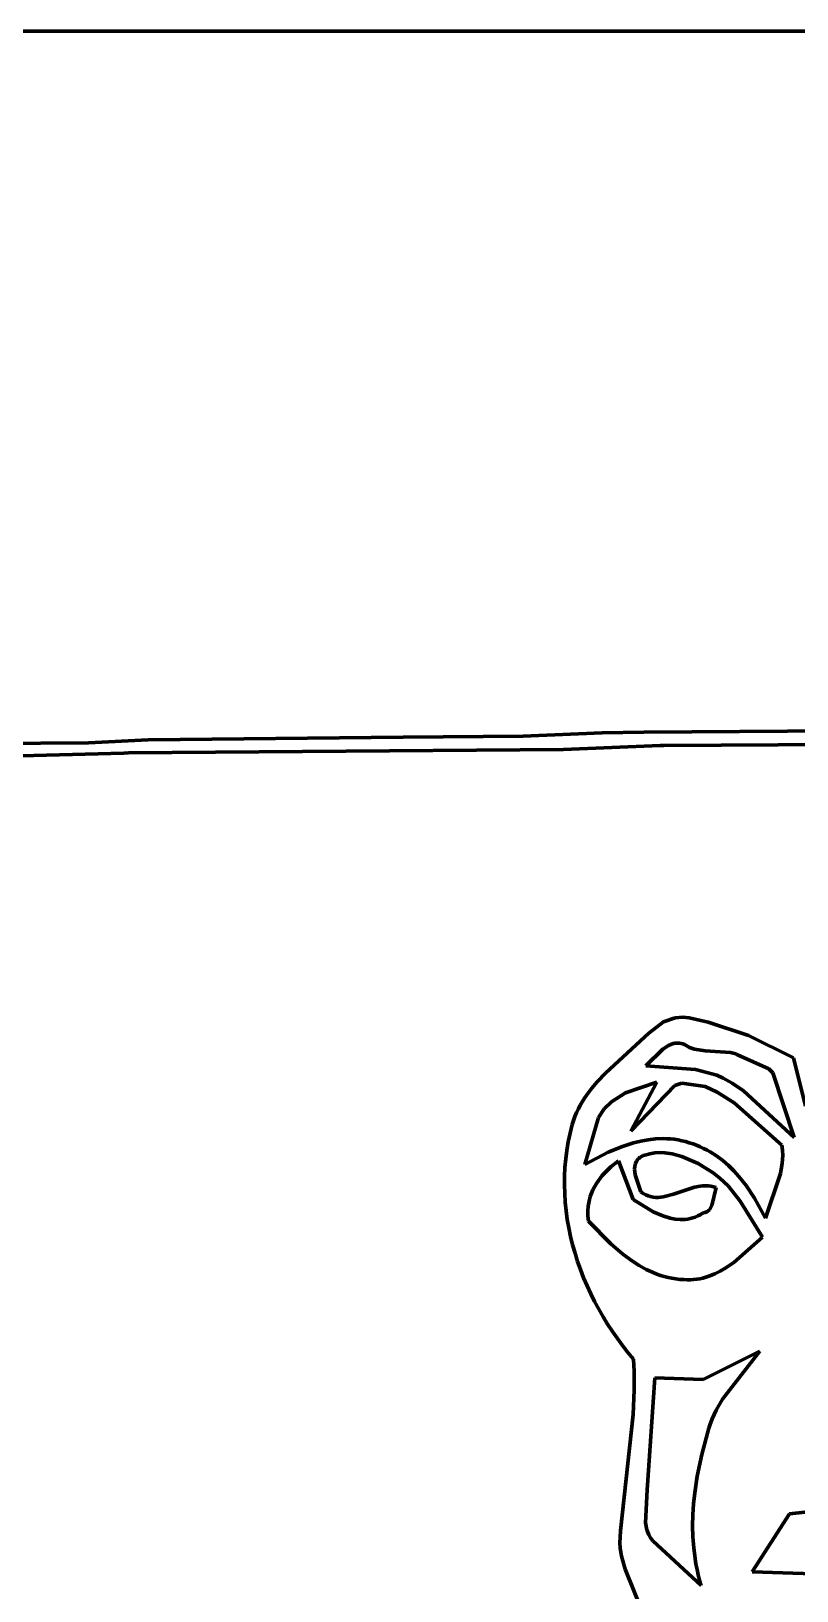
# Model space of a CAD drawing. Header units: millimetres. Extents: x 0 to 12.5, y 0 to 14.6.
# Drawn here: x 9.048 to 10.637, y 11.36 to 14.597 of the extents above; entities that cross this region are included whole.
import ezdxf

# ---------------------------------------------------------------- set-up
doc = ezdxf.new("R2010")
doc.units = ezdxf.units.MM
doc.layers.add('color#131313ff', color=7, linetype='CONTINUOUS', lineweight=100)
doc.layers.add('color#fcfcfcff', color=7, linetype='CONTINUOUS', lineweight=100)

msp = doc.modelspace()

# ---------------------------------------------------------------- linework, layer by layer
at = {"layer": 'color#131313ff'}
for p, q in [((10.2332, 13.1407), (10.3195, 13.1424)), ((10.3195, 13.1424), (11.2778, 13.1487)), ((8.8851, 13.1185), (9.1667, 13.1206)), ((9.1667, 13.1206), (9.2911, 13.1263)), ((9.2911, 13.1263), (9.8205, 13.1321)), ((9.8205, 13.1321), (10.0696, 13.1343)), ((10.0696, 13.1343), (10.2332, 13.1407)), ((10.3539, 13.1149), (10.1529, 13.1066)), ((10.3611, 13.1148), (10.3539, 13.1149)), ((11.375, 13.1215), (10.3611, 13.1148)), ((9.2403, 13.0985), (8.9723, 13.0922)), ((9.2498, 13.0996), (9.2403, 13.0985)), ((10.1529, 13.1066), (9.2498, 13.0996)), ((10.33, 12.5178), (10.3609, 12.541)), ((10.3609, 12.541), (10.3849, 12.5497)), ((10.3849, 12.5497), (10.4009, 12.5511)), ((10.4009, 12.5511), (10.414, 12.5495)), ((10.414, 12.5495), (10.4531, 12.5407)), ((10.4531, 12.5407), (10.5369, 12.5129)), ((10.2409, 12.4354), (10.33, 12.5178)), ((10.3772, 12.4951), (10.3711, 12.4924)), ((10.3835, 12.4967), (10.3772, 12.4951)), ((10.3868, 12.4971), (10.3835, 12.4967)), ((10.3901, 12.4972), (10.3868, 12.4971)), ((10.3935, 12.4969), (10.3901, 12.4972)), ((10.3969, 12.4963), (10.3935, 12.4969)), ((10.4004, 12.4953), (10.3969, 12.4963)), ((10.404, 12.4939), (10.4004, 12.4953)), ((10.5369, 12.5129), (10.6304, 12.4666)), ((10.3595, 12.4848), (10.3236, 12.4501)), ((10.3711, 12.4924), (10.3595, 12.4848)), ((10.4076, 12.4921), (10.404, 12.4939)), ((10.4144, 12.4883), (10.4076, 12.4921)), ((10.4249, 12.4843), (10.4144, 12.4883)), ((10.4468, 12.4808), (10.4249, 12.4843)), ((10.4994, 12.4777), (10.4468, 12.4808)), ((10.5104, 12.4746), (10.4994, 12.4777)), ((10.5139, 12.4731), (10.5104, 12.4746)), ((10.5793, 12.4438), (10.5139, 12.4731)), ((10.6304, 12.4666), (10.6556, 12.3659)), ((10.223, 12.4167), (10.2409, 12.4354)), ((10.3236, 12.4501), (10.4267, 12.4424)), ((10.4267, 12.4424), (10.4716, 12.4306)), ((10.4716, 12.4306), (10.4846, 12.4244)), ((10.5873, 12.4352), (10.5793, 12.4438)), ((10.6315, 12.3015), (10.5873, 12.4352)), ((10.2015, 12.39), (10.2119, 12.4037)), ((10.2119, 12.4037), (10.223, 12.4167)), ((10.3464, 12.4157), (10.2815, 12.3936)), ((10.2929, 12.314), (10.3464, 12.4157)), ((10.384, 12.4092), (10.2929, 12.314)), ((10.3985, 12.4139), (10.384, 12.4092)), ((10.447, 12.4072), (10.3985, 12.4139)), ((10.4719, 12.3951), (10.447, 12.4072)), ((10.4846, 12.4244), (10.5031, 12.4138)), ((10.5031, 12.4138), (10.5264, 12.3977)), ((10.5264, 12.3977), (10.6315, 12.3015)), ((10.1838, 12.3607), (10.1878, 12.3684)), ((10.1878, 12.3684), (10.1921, 12.3758)), ((10.1921, 12.3758), (10.1967, 12.383)), ((10.1967, 12.383), (10.2015, 12.39)), ((10.2528, 12.3752), (10.2373, 12.3604)), ((10.2815, 12.3936), (10.2528, 12.3752)), ((10.5071, 12.373), (10.4719, 12.3951)), ((10.6059, 12.2856), (10.5071, 12.373)), ((10.1711, 12.328), (10.1737, 12.3365)), ((10.1737, 12.3365), (10.1768, 12.3448)), ((10.1768, 12.3448), (10.1801, 12.3529)), ((10.1801, 12.3529), (10.1838, 12.3607)), ((10.2259, 12.3424), (10.1973, 12.245)), ((10.2373, 12.3604), (10.2259, 12.3424)), ((10.1628, 12.2924), (10.1666, 12.3102)), ((10.1666, 12.3102), (10.1711, 12.328)), ((10.1575, 12.2566), (10.1598, 12.2745)), ((10.1598, 12.2745), (10.1628, 12.2924)), ((10.1973, 12.245), (10.246, 12.2705)), ((10.246, 12.2705), (10.2754, 12.2826)), ((10.2754, 12.2826), (10.298, 12.2899)), ((10.298, 12.2899), (10.3132, 12.2937)), ((10.3132, 12.2937), (10.3286, 12.2966)), ((10.3322, 12.2676), (10.3218, 12.2647)), ((10.3286, 12.2966), (10.3441, 12.2983)), ((10.3426, 12.2693), (10.3322, 12.2676)), ((10.353, 12.27), (10.3426, 12.2693)), ((10.3441, 12.2983), (10.3597, 12.2989)), ((10.3633, 12.2697), (10.353, 12.27)), ((10.3597, 12.2989), (10.3674, 12.2987)), ((10.3786, 12.2675), (10.3633, 12.2697)), ((10.3674, 12.2987), (10.3752, 12.2982)), ((10.3752, 12.2982), (10.383, 12.2974)), ((10.383, 12.2974), (10.3908, 12.2962)), ((10.3908, 12.2962), (10.3986, 12.2946)), ((10.3986, 12.2946), (10.4064, 12.2926)), ((10.4064, 12.2926), (10.4141, 12.2902)), ((10.4141, 12.2902), (10.4218, 12.2878)), ((10.4218, 12.2878), (10.4293, 12.2851)), ((10.4293, 12.2851), (10.4367, 12.282)), ((10.4367, 12.282), (10.4439, 12.2787)), ((10.4439, 12.2787), (10.4509, 12.2751)), ((10.4509, 12.2751), (10.4577, 12.2713)), ((10.4577, 12.2713), (10.4709, 12.2628)), ((10.6074, 12.2748), (10.6059, 12.2856)), ((10.608, 12.264), (10.6074, 12.2748)), ((10.1551, 12.2207), (10.156, 12.2386)), ((10.156, 12.2386), (10.1575, 12.2566)), ((10.2512, 12.2404), (10.2334, 12.222)), ((10.2673, 12.2531), (10.2512, 12.2404)), ((10.2976, 12.1724), (10.2673, 12.2531)), ((10.3008, 12.2416), (10.3003, 12.2358)), ((10.3003, 12.2358), (10.3015, 12.2236)), ((10.3021, 12.2471), (10.3008, 12.2416)), ((10.3044, 12.2521), (10.3021, 12.2471)), ((10.306, 12.2544), (10.3044, 12.2521)), ((10.3078, 12.2566), (10.306, 12.2544)), ((10.31, 12.2586), (10.3078, 12.2566)), ((10.3124, 12.2604), (10.31, 12.2586)), ((10.3152, 12.262), (10.3124, 12.2604)), ((10.3183, 12.2635), (10.3152, 12.262)), ((10.3218, 12.2647), (10.3183, 12.2635)), ((10.3986, 12.262), (10.3786, 12.2675)), ((10.4322, 12.2469), (10.3986, 12.262)), ((10.4635, 12.2277), (10.4322, 12.2469)), ((10.4709, 12.2628), (10.4834, 12.2533)), ((10.4834, 12.2533), (10.4952, 12.243)), ((10.4952, 12.243), (10.5065, 12.232)), ((10.6031, 12.2268), (10.607, 12.248)), ((10.607, 12.248), (10.608, 12.264)), ((10.155, 12.2027), (10.1551, 12.2207)), ((10.2214, 12.2056), (10.2142, 12.1924)), ((10.2334, 12.222), (10.2214, 12.2056)), ((10.3015, 12.2236), (10.3136, 12.1881)), ((10.4776, 12.217), (10.4635, 12.2277)), ((10.4945, 12.201), (10.4776, 12.217)), ((10.5065, 12.232), (10.5171, 12.2202)), ((10.5171, 12.2202), (10.5319, 12.2015)), ((10.5722, 12.1335), (10.6031, 12.2268)), ((10.1555, 12.1848), (10.155, 12.2027)), ((10.1567, 12.1669), (10.1555, 12.1848)), ((10.2086, 12.1785), (10.206, 12.1688)), ((10.2142, 12.1924), (10.2086, 12.1785)), ((10.339, 12.1471), (10.2976, 12.1724)), ((10.3136, 12.1881), (10.3186, 12.1847)), ((10.3186, 12.1847), (10.3237, 12.182)), ((10.3237, 12.182), (10.3288, 12.1799)), ((10.3288, 12.1799), (10.3339, 12.1784)), ((10.3339, 12.1784), (10.3391, 12.1774)), ((10.3391, 12.1774), (10.3443, 12.177)), ((10.3443, 12.177), (10.3495, 12.1769)), ((10.3495, 12.1769), (10.3547, 12.1773)), ((10.3547, 12.1773), (10.36, 12.1781)), ((10.36, 12.1781), (10.3653, 12.1791)), ((10.3653, 12.1791), (10.3814, 12.1837)), ((10.3814, 12.1837), (10.4252, 12.1981)), ((10.4252, 12.1981), (10.4364, 12.2002)), ((10.4364, 12.2002), (10.442, 12.2008)), ((10.442, 12.2008), (10.4476, 12.201)), ((10.4476, 12.201), (10.4532, 12.2008)), ((10.4532, 12.2008), (10.4589, 12.2002)), ((10.4589, 12.2002), (10.4645, 12.199)), ((10.4702, 12.1972), (10.4612, 12.1599)), ((10.4645, 12.199), (10.4702, 12.1972)), ((10.5199, 12.1691), (10.4945, 12.201)), ((10.5319, 12.2015), (10.5497, 12.1751)), ((10.5497, 12.1751), (10.5722, 12.1335)), ((10.1585, 12.149), (10.1567, 12.1669)), ((10.1609, 12.1312), (10.1585, 12.149)), ((10.2043, 12.1589), (10.2035, 12.1488)), ((10.2035, 12.1488), (10.2038, 12.1384)), ((10.2038, 12.1384), (10.2052, 12.1278)), ((10.206, 12.1688), (10.2043, 12.1589)), ((10.3591, 12.1383), (10.339, 12.1471)), ((10.3746, 12.1336), (10.3591, 12.1383)), ((10.4315, 12.1383), (10.4264, 12.1361)), ((10.4366, 12.141), (10.4315, 12.1383)), ((10.4415, 12.144), (10.4366, 12.141)), ((10.4465, 12.1453), (10.4415, 12.144)), ((10.4507, 12.1472), (10.4465, 12.1453)), ((10.4557, 12.1511), (10.4507, 12.1472)), ((10.4612, 12.1599), (10.4557, 12.1511)), ((10.566, 12.0943), (10.5199, 12.1691)), ((10.164, 12.1135), (10.1609, 12.1312)), ((10.1677, 12.096), (10.164, 12.1135)), ((10.2052, 12.1278), (10.251, 12.0808)), ((10.385, 12.1316), (10.3746, 12.1336)), ((10.3954, 12.1308), (10.385, 12.1316)), ((10.4006, 12.1308), (10.3954, 12.1308)), ((10.4058, 12.1311), (10.4006, 12.1308)), ((10.411, 12.1318), (10.4058, 12.1311)), ((10.4162, 12.1329), (10.411, 12.1318)), ((10.4213, 12.1343), (10.4162, 12.1329)), ((10.4264, 12.1361), (10.4213, 12.1343)), ((10.172, 12.0785), (10.1677, 12.096)), ((10.1769, 12.0611), (10.172, 12.0785)), ((10.251, 12.0808), (10.2762, 12.059)), ((10.5063, 12.0417), (10.566, 12.0943)), ((10.1823, 12.0439), (10.1769, 12.0611)), ((10.1883, 12.0269), (10.1823, 12.0439)), ((10.2762, 12.059), (10.2961, 12.0443)), ((10.2961, 12.0443), (10.31, 12.0354)), ((10.4899, 12.0304), (10.5063, 12.0417)), ((10.1948, 12.0101), (10.1883, 12.0269)), ((10.2019, 11.9934), (10.1948, 12.0101)), ((10.31, 12.0354), (10.3243, 12.0275)), ((10.3243, 12.0275), (10.3391, 12.0207)), ((10.3391, 12.0207), (10.3466, 12.0177)), ((10.3466, 12.0177), (10.3543, 12.015)), ((10.3543, 12.015), (10.3621, 12.0127)), ((10.3621, 12.0127), (10.37, 12.0107)), ((10.37, 12.0107), (10.3781, 12.009)), ((10.3781, 12.009), (10.3863, 12.0077)), ((10.4361, 12.0081), (10.4424, 12.0095)), ((10.4424, 12.0095), (10.4548, 12.0132)), ((10.4548, 12.0132), (10.4668, 12.018)), ((10.4668, 12.018), (10.4785, 12.0238)), ((10.4785, 12.0238), (10.4899, 12.0304)), ((10.2094, 11.977), (10.2019, 11.9934)), ((10.2175, 11.9608), (10.2094, 11.977)), ((10.3863, 12.0077), (10.3946, 12.0068)), ((10.3946, 12.0068), (10.403, 12.0063)), ((10.403, 12.0063), (10.4098, 12.0059)), ((10.4098, 12.0059), (10.4165, 12.0059)), ((10.4165, 12.0059), (10.4231, 12.0063)), ((10.4231, 12.0063), (10.4296, 12.007)), ((10.4296, 12.007), (10.4361, 12.0081)), ((10.226, 11.9448), (10.2175, 11.9608)), ((10.235, 11.9291), (10.226, 11.9448)), ((10.2445, 11.9137), (10.235, 11.9291)), ((10.2544, 11.8986), (10.2445, 11.9137)), ((10.2648, 11.8838), (10.2544, 11.8986)), ((10.2755, 11.8693), (10.2648, 11.8838)), ((10.2867, 11.8551), (10.2755, 11.8693)), ((10.2982, 11.8413), (10.2867, 11.8551)), ((10.5602, 11.8576), (10.4432, 11.7992)), ((10.4832, 11.7578), (10.5602, 11.8576)), ((10.2996, 11.8157), (10.2982, 11.8413)), ((10.2998, 11.7773), (10.2996, 11.8157)), ((10.3428, 11.8023), (10.3264, 11.5697)), ((10.4432, 11.7992), (10.3428, 11.8023)), ((10.2976, 11.7263), (10.2998, 11.7773)), ((10.4699, 11.735), (10.4832, 11.7578)), ((10.2716, 11.4847), (10.2976, 11.7263)), ((10.4616, 11.717), (10.4699, 11.735)), ((10.4398, 11.643), (10.455, 11.698)), ((10.455, 11.698), (10.457, 11.7044)), ((10.457, 11.7044), (10.4616, 11.717)), ((10.4304, 11.5981), (10.4398, 11.643)), ((10.4253, 11.564), (10.4304, 11.5981)), ((10.3264, 11.5697), (10.3235, 11.5017)), ((10.4229, 11.5412), (10.4253, 11.564)), ((10.4215, 11.5183), (10.4229, 11.5412)), ((10.7234, 11.5315), (10.622, 11.5203)), ((10.3235, 11.5017), (10.3262, 11.4872)), ((10.421, 11.4955), (10.4215, 11.5183)), ((10.4216, 11.4726), (10.421, 11.4955)), ((10.622, 11.5203), (10.5444, 11.3995)), ((10.2701, 11.4603), (10.2706, 11.472)), ((10.2706, 11.4489), (10.2701, 11.4603)), ((10.2706, 11.472), (10.2716, 11.4847)), ((10.3262, 11.4872), (10.3302, 11.4769)), ((10.3302, 11.4769), (10.3339, 11.4703)), ((10.3339, 11.4703), (10.3386, 11.464)), ((10.3386, 11.464), (10.4387, 11.3714)), ((10.4232, 11.4499), (10.4216, 11.4726)), ((10.2731, 11.4323), (10.2706, 11.4489)), ((10.2809, 11.4053), (10.2731, 11.4323)), ((10.4261, 11.4273), (10.4232, 11.4499)), ((10.4279, 11.416), (10.4261, 11.4273)), ((10.3168, 11.3162), (10.2809, 11.4053)), ((10.4301, 11.4048), (10.4279, 11.416)), ((10.4326, 11.3936), (10.4301, 11.4048)), ((10.4355, 11.3825), (10.4326, 11.3936)), ((10.5444, 11.3995), (10.6925, 11.3946)), ((10.4387, 11.3714), (10.4355, 11.3825))]:
    msp.add_line(p, q, dxfattribs=at)
at = {"layer": 'color#fcfcfcff'}
for p, q in [((0, 14.5972), (12.5, 14.5972)), ((10.3195, 13.1424), (10.2332, 13.1407)), ((11.2778, 13.1487), (10.3195, 13.1424)), ((9.1667, 13.1206), (8.8851, 13.1185)), ((9.2911, 13.1263), (9.1667, 13.1206)), ((9.8205, 13.1321), (9.2911, 13.1263)), ((10.0696, 13.1343), (9.8205, 13.1321)), ((10.2332, 13.1407), (10.0696, 13.1343)), ((10.1529, 13.1066), (10.3539, 13.1149)), ((10.3539, 13.1149), (10.3611, 13.1148)), ((10.3611, 13.1148), (11.375, 13.1215)), ((8.9723, 13.0922), (9.2403, 13.0985)), ((9.2403, 13.0985), (9.2498, 13.0996)), ((9.2498, 13.0996), (10.1529, 13.1066)), ((10.3609, 12.541), (10.33, 12.5178)), ((10.3849, 12.5497), (10.3609, 12.541)), ((10.4009, 12.5511), (10.3849, 12.5497)), ((10.414, 12.5495), (10.4009, 12.5511)), ((10.4531, 12.5407), (10.414, 12.5495)), ((10.5369, 12.5129), (10.4531, 12.5407)), ((10.33, 12.5178), (10.2409, 12.4354)), ((10.3711, 12.4924), (10.3772, 12.4951)), ((10.3772, 12.4951), (10.3835, 12.4967)), ((10.3835, 12.4967), (10.3868, 12.4971)), ((10.3868, 12.4971), (10.3901, 12.4972)), ((10.3901, 12.4972), (10.3935, 12.4969)), ((10.3935, 12.4969), (10.3969, 12.4963)), ((10.3969, 12.4963), (10.4004, 12.4953)), ((10.4004, 12.4953), (10.404, 12.4939)), ((10.6304, 12.4666), (10.5369, 12.5129)), ((10.3236, 12.4501), (10.3595, 12.4848)), ((10.3595, 12.4848), (10.3711, 12.4924)), ((10.404, 12.4939), (10.4076, 12.4921)), ((10.4076, 12.4921), (10.4144, 12.4883)), ((10.4144, 12.4883), (10.4249, 12.4843)), ((10.4249, 12.4843), (10.4468, 12.4808)), ((10.4468, 12.4808), (10.4994, 12.4777)), ((10.4994, 12.4777), (10.5104, 12.4746)), ((10.5104, 12.4746), (10.5139, 12.4731)), ((10.5139, 12.4731), (10.5793, 12.4438)), ((10.6556, 12.3659), (10.6304, 12.4666)), ((10.2409, 12.4354), (10.223, 12.4167)), ((10.4267, 12.4424), (10.3236, 12.4501)), ((10.4716, 12.4306), (10.4267, 12.4424)), ((10.4846, 12.4244), (10.4716, 12.4306)), ((10.5793, 12.4438), (10.5873, 12.4352)), ((10.5873, 12.4352), (10.6315, 12.3015)), ((10.2119, 12.4037), (10.2015, 12.39)), ((10.223, 12.4167), (10.2119, 12.4037)), ((10.2815, 12.3936), (10.3464, 12.4157)), ((10.3464, 12.4157), (10.2929, 12.314)), ((10.2929, 12.314), (10.384, 12.4092)), ((10.384, 12.4092), (10.3985, 12.4139)), ((10.3985, 12.4139), (10.447, 12.4072)), ((10.447, 12.4072), (10.4719, 12.3951)), ((10.5031, 12.4138), (10.4846, 12.4244)), ((10.5264, 12.3977), (10.5031, 12.4138)), ((10.6315, 12.3015), (10.5264, 12.3977)), ((10.1878, 12.3684), (10.1838, 12.3607)), ((10.1921, 12.3758), (10.1878, 12.3684)), ((10.1967, 12.383), (10.1921, 12.3758)), ((10.2015, 12.39), (10.1967, 12.383)), ((10.2373, 12.3604), (10.2528, 12.3752)), ((10.2528, 12.3752), (10.2815, 12.3936)), ((10.4719, 12.3951), (10.5071, 12.373)), ((10.5071, 12.373), (10.6059, 12.2856)), ((10.1737, 12.3365), (10.1711, 12.328)), ((10.1768, 12.3448), (10.1737, 12.3365)), ((10.1801, 12.3529), (10.1768, 12.3448)), ((10.1838, 12.3607), (10.1801, 12.3529)), ((10.1973, 12.245), (10.2259, 12.3424)), ((10.2259, 12.3424), (10.2373, 12.3604)), ((10.1666, 12.3102), (10.1628, 12.2924)), ((10.1711, 12.328), (10.1666, 12.3102)), ((10.1598, 12.2745), (10.1575, 12.2566)), ((10.1628, 12.2924), (10.1598, 12.2745)), ((10.246, 12.2705), (10.1973, 12.245)), ((10.2754, 12.2826), (10.246, 12.2705)), ((10.298, 12.2899), (10.2754, 12.2826)), ((10.3132, 12.2937), (10.298, 12.2899)), ((10.3286, 12.2966), (10.3132, 12.2937)), ((10.3218, 12.2647), (10.3322, 12.2676)), ((10.3441, 12.2983), (10.3286, 12.2966)), ((10.3322, 12.2676), (10.3426, 12.2693)), ((10.3426, 12.2693), (10.353, 12.27)), ((10.3597, 12.2989), (10.3441, 12.2983)), ((10.353, 12.27), (10.3633, 12.2697)), ((10.3674, 12.2987), (10.3597, 12.2989)), ((10.3633, 12.2697), (10.3786, 12.2675)), ((10.3752, 12.2982), (10.3674, 12.2987)), ((10.383, 12.2974), (10.3752, 12.2982)), ((10.3908, 12.2962), (10.383, 12.2974)), ((10.3986, 12.2946), (10.3908, 12.2962)), ((10.4064, 12.2926), (10.3986, 12.2946)), ((10.4141, 12.2902), (10.4064, 12.2926)), ((10.4218, 12.2878), (10.4141, 12.2902)), ((10.4293, 12.2851), (10.4218, 12.2878)), ((10.4367, 12.282), (10.4293, 12.2851)), ((10.4439, 12.2787), (10.4367, 12.282)), ((10.4509, 12.2751), (10.4439, 12.2787)), ((10.4577, 12.2713), (10.4509, 12.2751)), ((10.4709, 12.2628), (10.4577, 12.2713)), ((10.6059, 12.2856), (10.6074, 12.2748)), ((10.6074, 12.2748), (10.608, 12.264)), ((10.156, 12.2386), (10.1551, 12.2207)), ((10.1575, 12.2566), (10.156, 12.2386)), ((10.2334, 12.222), (10.2512, 12.2404)), ((10.2512, 12.2404), (10.2673, 12.2531)), ((10.2673, 12.2531), (10.2976, 12.1724)), ((10.3003, 12.2358), (10.3008, 12.2416)), ((10.3015, 12.2236), (10.3003, 12.2358)), ((10.3008, 12.2416), (10.3021, 12.2471)), ((10.3021, 12.2471), (10.3044, 12.2521)), ((10.3044, 12.2521), (10.306, 12.2544)), ((10.306, 12.2544), (10.3078, 12.2566)), ((10.3078, 12.2566), (10.31, 12.2586)), ((10.31, 12.2586), (10.3124, 12.2604)), ((10.3124, 12.2604), (10.3152, 12.262)), ((10.3152, 12.262), (10.3183, 12.2635)), ((10.3183, 12.2635), (10.3218, 12.2647)), ((10.3786, 12.2675), (10.3986, 12.262)), ((10.3986, 12.262), (10.4322, 12.2469)), ((10.4322, 12.2469), (10.4635, 12.2277)), ((10.4834, 12.2533), (10.4709, 12.2628)), ((10.4952, 12.243), (10.4834, 12.2533)), ((10.5065, 12.232), (10.4952, 12.243)), ((10.607, 12.248), (10.6031, 12.2268)), ((10.608, 12.264), (10.607, 12.248)), ((10.1551, 12.2207), (10.155, 12.2027)), ((10.2142, 12.1924), (10.2214, 12.2056)), ((10.2214, 12.2056), (10.2334, 12.222)), ((10.3136, 12.1881), (10.3015, 12.2236)), ((10.4635, 12.2277), (10.4776, 12.217)), ((10.4776, 12.217), (10.4945, 12.201)), ((10.5171, 12.2202), (10.5065, 12.232)), ((10.5319, 12.2015), (10.5171, 12.2202)), ((10.6031, 12.2268), (10.5722, 12.1335)), ((10.155, 12.2027), (10.1555, 12.1848)), ((10.1555, 12.1848), (10.1567, 12.1669)), ((10.206, 12.1688), (10.2086, 12.1785)), ((10.2086, 12.1785), (10.2142, 12.1924)), ((10.2976, 12.1724), (10.339, 12.1471)), ((10.3186, 12.1847), (10.3136, 12.1881)), ((10.3237, 12.182), (10.3186, 12.1847)), ((10.3288, 12.1799), (10.3237, 12.182)), ((10.3339, 12.1784), (10.3288, 12.1799)), ((10.3391, 12.1774), (10.3339, 12.1784)), ((10.3443, 12.177), (10.3391, 12.1774)), ((10.3495, 12.1769), (10.3443, 12.177)), ((10.3547, 12.1773), (10.3495, 12.1769)), ((10.36, 12.1781), (10.3547, 12.1773)), ((10.3653, 12.1791), (10.36, 12.1781)), ((10.3814, 12.1837), (10.3653, 12.1791)), ((10.4252, 12.1981), (10.3814, 12.1837)), ((10.4364, 12.2002), (10.4252, 12.1981)), ((10.442, 12.2008), (10.4364, 12.2002)), ((10.4476, 12.201), (10.442, 12.2008)), ((10.4532, 12.2008), (10.4476, 12.201)), ((10.4589, 12.2002), (10.4532, 12.2008)), ((10.4645, 12.199), (10.4589, 12.2002)), ((10.4612, 12.1599), (10.4702, 12.1972)), ((10.4702, 12.1972), (10.4645, 12.199)), ((10.4945, 12.201), (10.5199, 12.1691)), ((10.5497, 12.1751), (10.5319, 12.2015)), ((10.5722, 12.1335), (10.5497, 12.1751)), ((10.1567, 12.1669), (10.1585, 12.149)), ((10.1585, 12.149), (10.1609, 12.1312)), ((10.2035, 12.1488), (10.2043, 12.1589)), ((10.2038, 12.1384), (10.2035, 12.1488)), ((10.2052, 12.1278), (10.2038, 12.1384)), ((10.2043, 12.1589), (10.206, 12.1688)), ((10.339, 12.1471), (10.3591, 12.1383)), ((10.3591, 12.1383), (10.3746, 12.1336)), ((10.4264, 12.1361), (10.4315, 12.1383)), ((10.4315, 12.1383), (10.4366, 12.141)), ((10.4366, 12.141), (10.4415, 12.144)), ((10.4415, 12.144), (10.4465, 12.1453)), ((10.4465, 12.1453), (10.4507, 12.1472)), ((10.4507, 12.1472), (10.4557, 12.1511)), ((10.4557, 12.1511), (10.4612, 12.1599)), ((10.5199, 12.1691), (10.566, 12.0943)), ((10.1609, 12.1312), (10.164, 12.1135)), ((10.164, 12.1135), (10.1677, 12.096)), ((10.251, 12.0808), (10.2052, 12.1278)), ((10.3746, 12.1336), (10.385, 12.1316)), ((10.385, 12.1316), (10.3954, 12.1308)), ((10.3954, 12.1308), (10.4006, 12.1308)), ((10.4006, 12.1308), (10.4058, 12.1311)), ((10.4058, 12.1311), (10.411, 12.1318)), ((10.411, 12.1318), (10.4162, 12.1329)), ((10.4162, 12.1329), (10.4213, 12.1343)), ((10.4213, 12.1343), (10.4264, 12.1361)), ((10.1677, 12.096), (10.172, 12.0785)), ((10.172, 12.0785), (10.1769, 12.0611)), ((10.2762, 12.059), (10.251, 12.0808)), ((10.566, 12.0943), (10.5063, 12.0417)), ((10.1769, 12.0611), (10.1823, 12.0439)), ((10.1823, 12.0439), (10.1883, 12.0269)), ((10.2961, 12.0443), (10.2762, 12.059)), ((10.31, 12.0354), (10.2961, 12.0443)), ((10.5063, 12.0417), (10.4899, 12.0304)), ((10.1883, 12.0269), (10.1948, 12.0101)), ((10.1948, 12.0101), (10.2019, 11.9934)), ((10.3243, 12.0275), (10.31, 12.0354)), ((10.3391, 12.0207), (10.3243, 12.0275)), ((10.3466, 12.0177), (10.3391, 12.0207)), ((10.3543, 12.015), (10.3466, 12.0177)), ((10.3621, 12.0127), (10.3543, 12.015)), ((10.37, 12.0107), (10.3621, 12.0127)), ((10.3781, 12.009), (10.37, 12.0107)), ((10.3863, 12.0077), (10.3781, 12.009)), ((10.4424, 12.0095), (10.4361, 12.0081)), ((10.4548, 12.0132), (10.4424, 12.0095)), ((10.4668, 12.018), (10.4548, 12.0132)), ((10.4785, 12.0238), (10.4668, 12.018)), ((10.4899, 12.0304), (10.4785, 12.0238)), ((10.2019, 11.9934), (10.2094, 11.977)), ((10.2094, 11.977), (10.2175, 11.9608)), ((10.3946, 12.0068), (10.3863, 12.0077)), ((10.403, 12.0063), (10.3946, 12.0068)), ((10.4098, 12.0059), (10.403, 12.0063)), ((10.4165, 12.0059), (10.4098, 12.0059)), ((10.4231, 12.0063), (10.4165, 12.0059)), ((10.4296, 12.007), (10.4231, 12.0063)), ((10.4361, 12.0081), (10.4296, 12.007)), ((10.2175, 11.9608), (10.226, 11.9448)), ((10.226, 11.9448), (10.235, 11.9291)), ((10.235, 11.9291), (10.2445, 11.9137)), ((10.2445, 11.9137), (10.2544, 11.8986)), ((10.2544, 11.8986), (10.2648, 11.8838)), ((10.2648, 11.8838), (10.2755, 11.8693)), ((10.2755, 11.8693), (10.2867, 11.8551)), ((10.2867, 11.8551), (10.2982, 11.8413)), ((10.4432, 11.7992), (10.5602, 11.8576)), ((10.5602, 11.8576), (10.4832, 11.7578)), ((10.2982, 11.8413), (10.2996, 11.8157)), ((10.2996, 11.8157), (10.2998, 11.7773)), ((10.3264, 11.5697), (10.3428, 11.8023)), ((10.3428, 11.8023), (10.4432, 11.7992)), ((10.2998, 11.7773), (10.2976, 11.7263)), ((10.4832, 11.7578), (10.4699, 11.735)), ((10.2976, 11.7263), (10.2716, 11.4847)), ((10.4699, 11.735), (10.4616, 11.717)), ((10.455, 11.698), (10.4398, 11.643)), ((10.457, 11.7044), (10.455, 11.698)), ((10.4616, 11.717), (10.457, 11.7044)), ((10.4398, 11.643), (10.4304, 11.5981)), ((10.4304, 11.5981), (10.4253, 11.564)), ((10.3235, 11.5017), (10.3264, 11.5697)), ((10.4253, 11.564), (10.4229, 11.5412)), ((10.4229, 11.5412), (10.4215, 11.5183)), ((10.622, 11.5203), (10.7234, 11.5315)), ((10.3262, 11.4872), (10.3235, 11.5017)), ((10.4215, 11.5183), (10.421, 11.4955)), ((10.421, 11.4955), (10.4216, 11.4726)), ((10.5444, 11.3995), (10.622, 11.5203)), ((10.2706, 11.472), (10.2701, 11.4603)), ((10.2701, 11.4603), (10.2706, 11.4489)), ((10.2716, 11.4847), (10.2706, 11.472)), ((10.3302, 11.4769), (10.3262, 11.4872)), ((10.3339, 11.4703), (10.3302, 11.4769)), ((10.3386, 11.464), (10.3339, 11.4703)), ((10.4387, 11.3714), (10.3386, 11.464)), ((10.4216, 11.4726), (10.4232, 11.4499)), ((10.2706, 11.4489), (10.2731, 11.4323)), ((10.2731, 11.4323), (10.2809, 11.4053)), ((10.4232, 11.4499), (10.4261, 11.4273)), ((10.4261, 11.4273), (10.4279, 11.416)), ((10.2809, 11.4053), (10.3168, 11.3162)), ((10.4279, 11.416), (10.4301, 11.4048)), ((10.4301, 11.4048), (10.4326, 11.3936)), ((10.4326, 11.3936), (10.4355, 11.3825)), ((10.6925, 11.3946), (10.5444, 11.3995)), ((10.4355, 11.3825), (10.4387, 11.3714))]:
    msp.add_line(p, q, dxfattribs=at)

doc.saveas('drawing.dxf')
